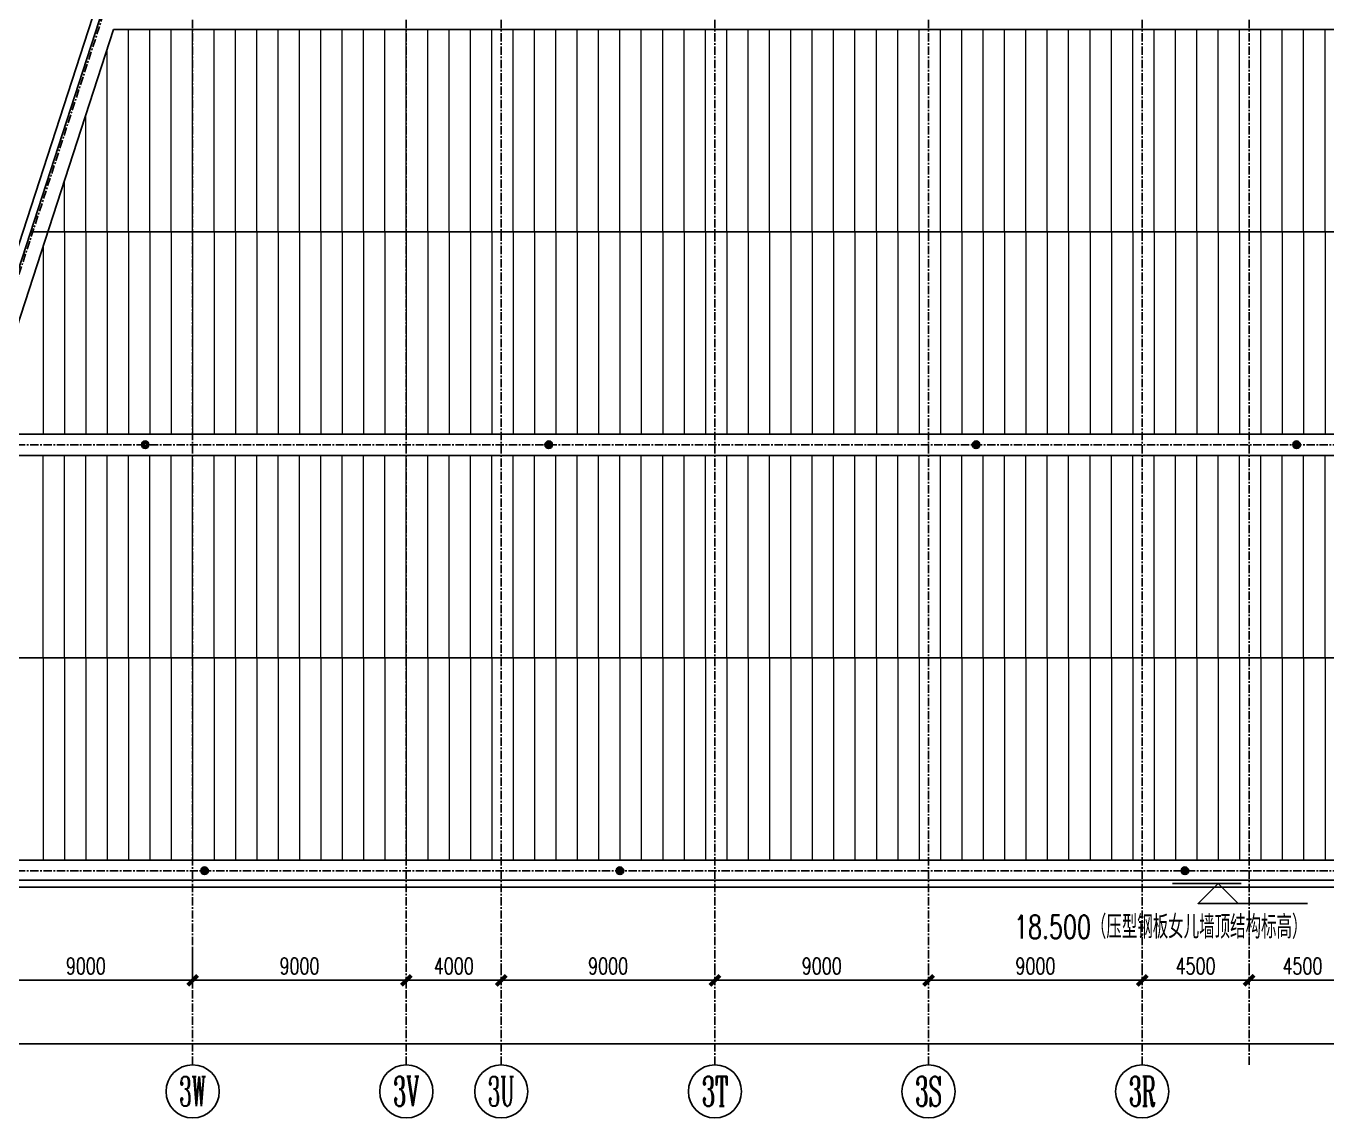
# Model space of a CAD drawing. Extents: x -599358 to 2865263, y -1062760 to 486533.
# Drawn here: x 2114340 to 2169142, y -889970 to -843955 of the extents above; entities that cross this region are included whole.
import ezdxf
from ezdxf.enums import TextEntityAlignment as Align

# ---------------------------------------------------------------- set-up
doc = ezdxf.new("R2010")
doc.units = 0
doc.linetypes.add('CENTER', pattern=[2, 1.25, -0.25, 0.25, -0.25])
for name, color, linetype in [('3符号', 173, 'Continuous'), ('A-LIN-V', 9, 'Continuous'), ('A-SFCE', 30, 'Continuous'), ('DIM', 173, 'Continuous'), ('DOTE', 1, 'CENTER'), ('文本', 4, 'Continuous'), ('虹吸雨水斗', 6, 'Continuous')]:
    doc.layers.add(name, color=color, linetype=linetype)
doc.layers.add('底板111', color=5, linetype='Continuous', lineweight=13)
doc.styles.add('_TCH_AXIS', font='COMPLEX', dxfattribs={"bigfont": 'GBCBIG'})
doc.styles.add('DHTEXT-1', font='romans.shx', dxfattribs={"width": 0.7, "bigfont": 'chinese.shx'})
doc.styles.add('卓越符号', font='ROMANS.shx', dxfattribs={"width": 0.7, "bigfont": 'CHINESE.shx'})
doc.dimstyles.new('ZN280', dxfattribs={"dimscale": 280, "dimtxt": 2.5, "dimasz": 1.5, "dimexe": 1, "dimexo": 2, "dimgap": 0.9, "dimtad": 1, "dimdec": 0, "dimdsep": 46, "dimtxsty": 'DHTEXT-1', "dimblk": 'ARCHTICK', "dimcen": 2.5, "dimclrd": 173, "dimclre": 173, "dimclrt": 7, "dimazin": 2, "dimtfac": 1, "dimtdec": 0, "dimtix": 1, "dimtmove": 2, "dimatfit": 3, "dimfxl": 0, "dimarcsym": 0})

# ---------------------------------------------------------------- blocks, each defined once
blk = doc.blocks.new('卓越-轴号')
blk.add_circle((0, 0), 4)
at = {"color": 0, "style": '_TCH_AXIS', "width": 1.041667, "flags": 8}
blk.add_attdef('A', text='', height=4.48, dxfattribs=at).set_placement((-2, -2.24), (2, -2.24), align=Align.FIT)
blk = doc.blocks.new('*U613')
at = {"ltscale": 10}
blk.add_line((3.48, 0), (-6.85, 0), dxfattribs=at)
blk.add_lwpolyline([(3, -3), (0, 0), (-3, -3), (13.45, -3)])
at = {"color": 0, "style": '卓越符号', "width": 0.7, "flags": 8}
blk.add_attdef('±0.000', text='', height=3.5, dxfattribs=at).set_placement((13.45, -7.85), align=Align.RIGHT)
blk = doc.blocks.new('“奔腾”虹吸雨水斗')
at = {"layer": '虹吸雨水斗', "lineweight": 25}
for p, q in [((946982, 86753), (947040, 86688)), ((947052, 86699), (946987, 86758)), ((947048, 86793), (947066, 86707)), ((947082, 86711), (947055, 86795)), ((947125, 86795), (947098, 86711)), ((947114, 86707), (947132, 86793)), ((947194, 86758), (947128, 86699)), ((947140, 86688), (947199, 86753)), ((946944, 86685), (947028, 86658)), ((947028, 86641), (946944, 86614)), ((947032, 86673), (946946, 86692)), ((946946, 86607), (947032, 86625)), ((947040, 86611), (946982, 86546)), ((946987, 86541), (947052, 86600)), ((947066, 86592), (947048, 86506)), ((947055, 86504), (947082, 86587)), ((947098, 86587), (947125, 86504)), ((947132, 86506), (947114, 86592)), ((947128, 86600), (947194, 86541)), ((947199, 86546), (947140, 86611)), ((947234, 86692), (947148, 86673)), ((947148, 86625), (947234, 86607)), ((947152, 86658), (947236, 86685)), ((947236, 86614), (947152, 86641))]:
    blk.add_line(p, q, dxfattribs=at)
for radius in [150, 47.6]:
    blk.add_circle((947090, 86649), radius, dxfattribs=at)
for centre, start, end in [((947025, 86649), 291.6382, 68.3675), ((947034, 86682), 261.6382, 38.3675), ((947034, 86617), 321.6382, 98.3675), ((947057, 86706), 231.6382, 8.3675), ((947057, 86593), 351.6382, 128.3675), ((947090, 86715), 201.6382, 338.3675), ((947090, 86584), 21.6382, 158.3675), ((947123, 86706), 171.6382, 308.3675), ((947123, 86593), 51.6382, 188.3675), ((947147, 86682), 141.6382, 278.3675), ((947147, 86617), 81.6382, 218.3675), ((947155, 86649), 111.6382, 248.3675)]:
    blk.add_arc(centre, 8.82, start, end, dxfattribs=at)
blk = doc.blocks.new('_ArchTick')
at = {"color": 0, "linetype": 'ByBlock', "const_width": 0.4}
blk.add_lwpolyline([(-0.5, -0.5), (0.5, 0.5)], dxfattribs=at)
blk = doc.blocks.new('*D2010')
at = {"layer": 'Defpoints', "color": 0, "ltscale": 2800, "transparency": 16777216}
for p in [(2112359, -882272), (2121359, -882272), (2121359, -884168)]:
    blk.add_point(p, dxfattribs=at)
at = {"layer": 'DIM', "color": 173, "linetype": 'ByBlock', "lineweight": -2, "ltscale": 2800, "transparency": 16777216}
for p, q in [((2112359, -882832), (2112359, -884448)), ((2121359, -882832), (2121359, -884448)), ((2112359, -884168), (2121359, -884168))]:
    blk.add_line(p, q, dxfattribs=at)
at = {"layer": 'DIM', "color": 173, "lineweight": -2, "ltscale": 2800, "transparency": 16777216, "xscale": 420, "yscale": 420, "zscale": 420, "rotation": 180}
blk.add_blockref('_ArchTick', (2112359, -884168), dxfattribs=at)
at = {"layer": 'DIM', "color": 173, "lineweight": -2, "ltscale": 2800, "transparency": 16777216, "xscale": 420, "yscale": 420, "zscale": 420}
blk.add_blockref('_ArchTick', (2121359, -884168), dxfattribs=at)
at = {"layer": 'DIM', "color": 7, "ltscale": 2800, "transparency": 16777216, "insert": (2116859, -883566), "char_height": 700, "attachment_point": 5, "style": 'DHTEXT-1'}
blk.add_mtext('9000', dxfattribs=at)
blk = doc.blocks.new('*D2011')
at = {"layer": 'Defpoints', "color": 0, "ltscale": 2800, "transparency": 16777216}
for p in [(2121359, -882272), (2130359, -883640), (2130359, -884168)]:
    blk.add_point(p, dxfattribs=at)
at = {"layer": 'DIM', "color": 173, "linetype": 'ByBlock', "lineweight": -2, "ltscale": 2800, "transparency": 16777216}
for p, q in [((2121359, -882832), (2121359, -884448)), ((2121359, -884168), (2130359, -884168)), ((2130359, -884200), (2130359, -884448))]:
    blk.add_line(p, q, dxfattribs=at)
at = {"layer": 'DIM', "color": 173, "lineweight": -2, "ltscale": 2800, "transparency": 16777216, "xscale": 420, "yscale": 420, "zscale": 420, "rotation": 180}
blk.add_blockref('_ArchTick', (2121359, -884168), dxfattribs=at)
at = {"layer": 'DIM', "color": 173, "lineweight": -2, "ltscale": 2800, "transparency": 16777216, "xscale": 420, "yscale": 420, "zscale": 420}
blk.add_blockref('_ArchTick', (2130359, -884168), dxfattribs=at)
at = {"layer": 'DIM', "color": 7, "ltscale": 2800, "transparency": 16777216, "insert": (2125859, -883566), "char_height": 700, "attachment_point": 5, "style": 'DHTEXT-1'}
blk.add_mtext('9000', dxfattribs=at)
blk = doc.blocks.new('*D2012')
at = {"layer": 'Defpoints', "color": 0, "ltscale": 2800, "transparency": 16777216}
for p in [(2130359, -883640), (2134359, -884168), (2134359, -884283)]:
    blk.add_point(p, dxfattribs=at)
at = {"layer": 'DIM', "color": 173, "linetype": 'ByBlock', "lineweight": -2, "ltscale": 2800, "transparency": 16777216}
for p, q in [((2134359, -883723), (2134359, -883888)), ((2130359, -884168), (2134359, -884168)), ((2130359, -884200), (2130359, -884448))]:
    blk.add_line(p, q, dxfattribs=at)
at = {"layer": 'DIM', "color": 173, "lineweight": -2, "ltscale": 2800, "transparency": 16777216, "xscale": 420, "yscale": 420, "zscale": 420, "rotation": 180}
blk.add_blockref('_ArchTick', (2130359, -884168), dxfattribs=at)
at = {"layer": 'DIM', "color": 173, "lineweight": -2, "ltscale": 2800, "transparency": 16777216, "xscale": 420, "yscale": 420, "zscale": 420}
blk.add_blockref('_ArchTick', (2134359, -884168), dxfattribs=at)
at = {"layer": 'DIM', "color": 7, "ltscale": 2800, "transparency": 16777216, "insert": (2132359, -883566), "char_height": 700, "attachment_point": 5, "style": 'DHTEXT-1'}
blk.add_mtext('4000', dxfattribs=at)
blk = doc.blocks.new('*D2013')
at = {"layer": 'Defpoints', "color": 0, "ltscale": 2800, "transparency": 16777216}
for p in [(2134359, -884283), (2143359, -884168), (2143359, -884283)]:
    blk.add_point(p, dxfattribs=at)
at = {"layer": 'DIM', "color": 173, "linetype": 'ByBlock', "lineweight": -2, "ltscale": 2800, "transparency": 16777216}
for p, q in [((2134359, -883723), (2134359, -883888)), ((2143359, -883723), (2143359, -883888)), ((2134359, -884168), (2143359, -884168))]:
    blk.add_line(p, q, dxfattribs=at)
at = {"layer": 'DIM', "color": 173, "lineweight": -2, "ltscale": 2800, "transparency": 16777216, "xscale": 420, "yscale": 420, "zscale": 420, "rotation": 180}
blk.add_blockref('_ArchTick', (2134359, -884168), dxfattribs=at)
at = {"layer": 'DIM', "color": 173, "lineweight": -2, "ltscale": 2800, "transparency": 16777216, "xscale": 420, "yscale": 420, "zscale": 420}
blk.add_blockref('_ArchTick', (2143359, -884168), dxfattribs=at)
at = {"layer": 'DIM', "color": 7, "ltscale": 2800, "transparency": 16777216, "insert": (2138859, -883566), "char_height": 700, "attachment_point": 5, "style": 'DHTEXT-1'}
blk.add_mtext('9000', dxfattribs=at)
blk = doc.blocks.new('*D2014')
at = {"layer": 'Defpoints', "color": 0, "ltscale": 2800, "transparency": 16777216}
for p in [(2143359, -884283), (2152359, -884168), (2152359, -884283)]:
    blk.add_point(p, dxfattribs=at)
at = {"layer": 'DIM', "color": 173, "linetype": 'ByBlock', "lineweight": -2, "ltscale": 2800, "transparency": 16777216}
for p, q in [((2143359, -883723), (2143359, -883888)), ((2152359, -883723), (2152359, -883888)), ((2143359, -884168), (2152359, -884168))]:
    blk.add_line(p, q, dxfattribs=at)
at = {"layer": 'DIM', "color": 173, "lineweight": -2, "ltscale": 2800, "transparency": 16777216, "xscale": 420, "yscale": 420, "zscale": 420, "rotation": 180}
blk.add_blockref('_ArchTick', (2143359, -884168), dxfattribs=at)
at = {"layer": 'DIM', "color": 173, "lineweight": -2, "ltscale": 2800, "transparency": 16777216, "xscale": 420, "yscale": 420, "zscale": 420}
blk.add_blockref('_ArchTick', (2152359, -884168), dxfattribs=at)
at = {"layer": 'DIM', "color": 7, "ltscale": 2800, "transparency": 16777216, "insert": (2147859, -883566), "char_height": 700, "attachment_point": 5, "style": 'DHTEXT-1'}
blk.add_mtext('9000', dxfattribs=at)
blk = doc.blocks.new('*D2015')
at = {"layer": 'Defpoints', "color": 0, "ltscale": 2800, "transparency": 16777216}
for p in [(2152359, -884283), (2161359, -884168), (2161359, -884283)]:
    blk.add_point(p, dxfattribs=at)
at = {"layer": 'DIM', "color": 173, "linetype": 'ByBlock', "lineweight": -2, "ltscale": 2800, "transparency": 16777216}
for p, q in [((2152359, -883723), (2152359, -883888)), ((2161359, -883723), (2161359, -883888)), ((2152359, -884168), (2161359, -884168))]:
    blk.add_line(p, q, dxfattribs=at)
at = {"layer": 'DIM', "color": 173, "lineweight": -2, "ltscale": 2800, "transparency": 16777216, "xscale": 420, "yscale": 420, "zscale": 420, "rotation": 180}
blk.add_blockref('_ArchTick', (2152359, -884168), dxfattribs=at)
at = {"layer": 'DIM', "color": 173, "lineweight": -2, "ltscale": 2800, "transparency": 16777216, "xscale": 420, "yscale": 420, "zscale": 420}
blk.add_blockref('_ArchTick', (2161359, -884168), dxfattribs=at)
at = {"layer": 'DIM', "color": 7, "ltscale": 2800, "transparency": 16777216, "insert": (2156859, -883566), "char_height": 700, "attachment_point": 5, "style": 'DHTEXT-1'}
blk.add_mtext('9000', dxfattribs=at)
blk = doc.blocks.new('*D2016')
at = {"layer": 'Defpoints', "color": 0, "ltscale": 2800, "transparency": 16777216}
for p in [(2161359, -884283), (2165859, -884168), (2165859, -884283)]:
    blk.add_point(p, dxfattribs=at)
at = {"layer": 'DIM', "color": 173, "linetype": 'ByBlock', "lineweight": -2, "ltscale": 2800, "transparency": 16777216}
for p, q in [((2161359, -883723), (2161359, -883888)), ((2165859, -883723), (2165859, -883888)), ((2161359, -884168), (2165859, -884168))]:
    blk.add_line(p, q, dxfattribs=at)
at = {"layer": 'DIM', "color": 173, "lineweight": -2, "ltscale": 2800, "transparency": 16777216, "xscale": 420, "yscale": 420, "zscale": 420, "rotation": 180}
blk.add_blockref('_ArchTick', (2161359, -884168), dxfattribs=at)
at = {"layer": 'DIM', "color": 173, "lineweight": -2, "ltscale": 2800, "transparency": 16777216, "xscale": 420, "yscale": 420, "zscale": 420}
blk.add_blockref('_ArchTick', (2165859, -884168), dxfattribs=at)
at = {"layer": 'DIM', "color": 7, "ltscale": 2800, "transparency": 16777216, "insert": (2163609, -883566), "char_height": 700, "attachment_point": 5, "style": 'DHTEXT-1'}
blk.add_mtext('4500', dxfattribs=at)
blk = doc.blocks.new('*D2017')
at = {"layer": 'Defpoints', "color": 0, "ltscale": 2800, "transparency": 16777216}
for p in [(2165859, -884283), (2170359, -884168), (2170359, -884283)]:
    blk.add_point(p, dxfattribs=at)
at = {"layer": 'DIM', "color": 173, "linetype": 'ByBlock', "lineweight": -2, "ltscale": 2800, "transparency": 16777216}
for p, q in [((2165859, -883723), (2165859, -883888)), ((2170359, -883723), (2170359, -883888)), ((2165859, -884168), (2170359, -884168))]:
    blk.add_line(p, q, dxfattribs=at)
at = {"layer": 'DIM', "color": 173, "lineweight": -2, "ltscale": 2800, "transparency": 16777216, "xscale": 420, "yscale": 420, "zscale": 420, "rotation": 180}
blk.add_blockref('_ArchTick', (2165859, -884168), dxfattribs=at)
at = {"layer": 'DIM', "color": 173, "lineweight": -2, "ltscale": 2800, "transparency": 16777216, "xscale": 420, "yscale": 420, "zscale": 420}
blk.add_blockref('_ArchTick', (2170359, -884168), dxfattribs=at)
at = {"layer": 'DIM', "color": 7, "ltscale": 2800, "transparency": 16777216, "insert": (2168109, -883566), "char_height": 700, "attachment_point": 5, "style": 'DHTEXT-1'}
blk.add_mtext('4500', dxfattribs=at)
blk = doc.blocks.new('*D2006')
at = {"layer": 'Defpoints', "color": 0, "ltscale": 2800, "transparency": 16777216}
for p in [(2112359, -885239), (2296359, -885239), (2112359, -886850)]:
    blk.add_point(p, dxfattribs=at)
at = {"layer": 'DIM', "color": 173, "linetype": 'ByBlock', "lineweight": -2, "ltscale": 2800, "transparency": 16777216}
for p, q in [((2112359, -885799), (2112359, -887130)), ((2296359, -885799), (2296359, -887130)), ((2296359, -886850), (2112359, -886850))]:
    blk.add_line(p, q, dxfattribs=at)
at = {"layer": 'DIM', "color": 173, "lineweight": -2, "ltscale": 2800, "transparency": 16777216, "xscale": 420, "yscale": 420, "zscale": 420, "rotation": 180}
blk.add_blockref('_ArchTick', (2112359, -886850), dxfattribs=at)
at = {"layer": 'DIM', "color": 173, "lineweight": -2, "ltscale": 2800, "transparency": 16777216, "xscale": 420, "yscale": 420, "zscale": 420}
blk.add_blockref('_ArchTick', (2296359, -886850), dxfattribs=at)
at = {"layer": 'DIM', "color": 7, "ltscale": 2800, "transparency": 16777216, "insert": (2204359, -886248), "char_height": 700, "attachment_point": 5, "style": 'DHTEXT-1'}
blk.add_mtext('184000', dxfattribs=at)

msp = doc.modelspace()

# ---------------------------------------------------------------- linework, layer by layer
at = {"layer": 'A-LIN-V'}
msp.add_line((2118022.1, -844100), (2112490, -861150), dxfattribs=at)
for points in [[(2296859.2, -844100), (2118022.1, -844100)], [(2296859.2, -861150), (2112490, -861150)], [(2296859.2, -862050), (2112059.2, -862050)], [(2296859.2, -879100), (2111759.2, -879100)]]:
    msp.add_lwpolyline(points, dxfattribs=at)
at = {"layer": 'A-SFCE'}
for points in [[(2297159.2, -880250), (2297159.2, -807050), (2128992.1, -807050), (2111459.2, -861086.7), (2111459.2, -862100), (2112059.2, -862100)], [(2111759.2, -863900), (2111759.2, -879950), (2296859.2, -879950), (2296859.2, -807350), (2129210.2, -807350), (2111759.2, -861134.1), (2111759.2, -861800), (2112059.2, -861800)], [(2114520.1, -852625), (2296859.2, -852625)], [(2112059.2, -863600), (2111459.2, -863600), (2111459.2, -880250), (2297159.2, -880250)], [(2111759.2, -870575), (2296859.2, -870575)]]:
    msp.add_lwpolyline(points, dxfattribs=at)
at = {"layer": 'DOTE', "ltscale": 280}
for p, q in [((2130359.2, -887730), (2130359.2, -801515)), ((2134359.2, -887730), (2134359.2, -801515)), ((2143359.2, -887730), (2143359.2, -801515)), ((2152359.2, -887730), (2152359.2, -801515)), ((2161359.2, -887730), (2161359.2, -801515)), ((2165859.2, -887730), (2165859.2, -801515)), ((2121359.2, -887730), (2121359.2, -831546.8)), ((2305263.4, -861600), (2104903.4, -861600)), ((2305263.4, -879550), (2104903.4, -879550))]:
    msp.add_line(p, q, dxfattribs=at)
msp.add_lwpolyline([(2109893.6, -867208), (2135227.7, -789127.7)], dxfattribs=at)
at = {"layer": '底板111', "ltscale": 2500}
for p, q in [((2118659.2, -852625), (2118659.2, -844100)), ((2119559.2, -852625), (2119559.2, -844100)), ((2120459.2, -852625), (2120459.2, -844100)), ((2121359.2, -852625), (2121359.2, -844100)), ((2122259.2, -852625), (2122259.2, -844100)), ((2123159.2, -852625), (2123159.2, -844100)), ((2124059.2, -852625), (2124059.2, -844100)), ((2124959.2, -852625), (2124959.2, -844100)), ((2125859.2, -852625), (2125859.2, -844100)), ((2126759.2, -852625), (2126759.2, -844100)), ((2127659.2, -852625), (2127659.2, -844100)), ((2128559.2, -852625), (2128559.2, -844100)), ((2129459.2, -852625), (2129459.2, -844100)), ((2130359.2, -852625), (2130359.2, -844100)), ((2131259.2, -852625), (2131259.2, -844100)), ((2132159.2, -852625), (2132159.2, -844100)), ((2133059.2, -852625), (2133059.2, -844100)), ((2133959.2, -852625), (2133959.2, -844100)), ((2134859.2, -852625), (2134859.2, -844100)), ((2135759.2, -852625), (2135759.2, -844100)), ((2136659.2, -852625), (2136659.2, -844100)), ((2137559.2, -852625), (2137559.2, -844100)), ((2138459.2, -852625), (2138459.2, -844100)), ((2139359.2, -852625), (2139359.2, -844100)), ((2140259.2, -852625), (2140259.2, -844100)), ((2141159.2, -852625), (2141159.2, -844100)), ((2142059.2, -852625), (2142059.2, -844100)), ((2142959.2, -852625), (2142959.2, -844100)), ((2143859.2, -852625), (2143859.2, -844100)), ((2144759.2, -852625), (2144759.2, -844100)), ((2145659.2, -852625), (2145659.2, -844100)), ((2146559.2, -852625), (2146559.2, -844100)), ((2147459.2, -852625), (2147459.2, -844100)), ((2148359.2, -852625), (2148359.2, -844100)), ((2149259.2, -852625), (2149259.2, -844100)), ((2150159.2, -852625), (2150159.2, -844100)), ((2151059.2, -852625), (2151059.2, -844100)), ((2151959.2, -852625), (2151959.2, -844100)), ((2152859.2, -852625), (2152859.2, -844100)), ((2153759.2, -852625), (2153759.2, -844100)), ((2154659.2, -852625), (2154659.2, -844100)), ((2155559.2, -852625), (2155559.2, -844100)), ((2156459.2, -852625), (2156459.2, -844100)), ((2157359.2, -852625), (2157359.2, -844100)), ((2158259.2, -852625), (2158259.2, -844100)), ((2159159.2, -852625), (2159159.2, -844100)), ((2160059.2, -852625), (2160059.2, -844100)), ((2160959.2, -852625), (2160959.2, -844100)), ((2161859.2, -852625), (2161859.2, -844100)), ((2162759.2, -852625), (2162759.2, -844100)), ((2163659.2, -852625), (2163659.2, -844100)), ((2164559.2, -852625), (2164559.2, -844100)), ((2165459.2, -852625), (2165459.2, -844100)), ((2166359.2, -852625), (2166359.2, -844100)), ((2167259.2, -852625), (2167259.2, -844100)), ((2168159.2, -852625), (2168159.2, -844100)), ((2169059.2, -852625), (2169059.2, -844100)), ((2117759.2, -852625), (2117759.2, -844910.2)), ((2116859.2, -852625), (2116859.2, -847684)), ((2115959.2, -852625), (2115959.2, -850457.8)), ((2115959.2, -852625), (2115959.2, -861150)), ((2116859.2, -852625), (2116859.2, -861150)), ((2117759.2, -852625), (2117759.2, -861150)), ((2118659.2, -852625), (2118659.2, -861150)), ((2119559.2, -852625), (2119559.2, -861150)), ((2120459.2, -852625), (2120459.2, -861150)), ((2121359.2, -852625), (2121359.2, -861150)), ((2122259.2, -852625), (2122259.2, -861150)), ((2123159.2, -852625), (2123159.2, -861150)), ((2124059.2, -852625), (2124059.2, -861150)), ((2124959.2, -852625), (2124959.2, -861150)), ((2125859.2, -852625), (2125859.2, -861150)), ((2126759.2, -852625), (2126759.2, -861150)), ((2127659.2, -852625), (2127659.2, -861150)), ((2128559.2, -852625), (2128559.2, -861150)), ((2129459.2, -852625), (2129459.2, -861150)), ((2130359.2, -852625), (2130359.2, -861150)), ((2131259.2, -852625), (2131259.2, -861150)), ((2132159.2, -852625), (2132159.2, -861150)), ((2133059.2, -852625), (2133059.2, -861150)), ((2133959.2, -852625), (2133959.2, -861150)), ((2134859.2, -852625), (2134859.2, -861150)), ((2135759.2, -852625), (2135759.2, -861150)), ((2136659.2, -852625), (2136659.2, -861150)), ((2137559.2, -852625), (2137559.2, -861150)), ((2138459.2, -852625), (2138459.2, -861150)), ((2139359.2, -852625), (2139359.2, -861150)), ((2140259.2, -852625), (2140259.2, -861150)), ((2141159.2, -852625), (2141159.2, -861150)), ((2142059.2, -852625), (2142059.2, -861150)), ((2142959.2, -852625), (2142959.2, -861150)), ((2143859.2, -852625), (2143859.2, -861150)), ((2144759.2, -852625), (2144759.2, -861150)), ((2145659.2, -852625), (2145659.2, -861150)), ((2146559.2, -852625), (2146559.2, -861150)), ((2147459.2, -852625), (2147459.2, -861150)), ((2148359.2, -852625), (2148359.2, -861150)), ((2149259.2, -852625), (2149259.2, -861150)), ((2150159.2, -852625), (2150159.2, -861150)), ((2151059.2, -852625), (2151059.2, -861150)), ((2151959.2, -852625), (2151959.2, -861150)), ((2152859.2, -852625), (2152859.2, -861150)), ((2153759.2, -852625), (2153759.2, -861150)), ((2154659.2, -852625), (2154659.2, -861150)), ((2155559.2, -852625), (2155559.2, -861150)), ((2156459.2, -852625), (2156459.2, -861150)), ((2157359.2, -852625), (2157359.2, -861150)), ((2158259.2, -852625), (2158259.2, -861150)), ((2159159.2, -852625), (2159159.2, -861150)), ((2160059.2, -852625), (2160059.2, -861150)), ((2160959.2, -852625), (2160959.2, -861150)), ((2161859.2, -852625), (2161859.2, -861150)), ((2162759.2, -852625), (2162759.2, -861150)), ((2163659.2, -852625), (2163659.2, -861150)), ((2164559.2, -852625), (2164559.2, -861150)), ((2165459.2, -852625), (2165459.2, -861150)), ((2166359.2, -852625), (2166359.2, -861150)), ((2167259.2, -852625), (2167259.2, -861150)), ((2168159.2, -852625), (2168159.2, -861150)), ((2169059.2, -852625), (2169059.2, -861150)), ((2115059.2, -853231.6), (2115059.2, -861150)), ((2115059.2, -870575), (2115059.2, -862050)), ((2115959.2, -870575), (2115959.2, -862050)), ((2116859.2, -870575), (2116859.2, -862050)), ((2117759.2, -870575), (2117759.2, -862050)), ((2118659.2, -870575), (2118659.2, -862050)), ((2119559.2, -870575), (2119559.2, -862050)), ((2120459.2, -870575), (2120459.2, -862050)), ((2121359.2, -870575), (2121359.2, -862050)), ((2122259.2, -870575), (2122259.2, -862050)), ((2123159.2, -870575), (2123159.2, -862050)), ((2124059.2, -870575), (2124059.2, -862050)), ((2124959.2, -870575), (2124959.2, -862050)), ((2125859.2, -870575), (2125859.2, -862050)), ((2126759.2, -870575), (2126759.2, -862050)), ((2127659.2, -870575), (2127659.2, -862050)), ((2128559.2, -870575), (2128559.2, -862050)), ((2129459.2, -870575), (2129459.2, -862050)), ((2130359.2, -870575), (2130359.2, -862050)), ((2131259.2, -870575), (2131259.2, -862050)), ((2132159.2, -870575), (2132159.2, -862050)), ((2133059.2, -870575), (2133059.2, -862050)), ((2133959.2, -870575), (2133959.2, -862050)), ((2134859.2, -870575), (2134859.2, -862050)), ((2135759.2, -870575), (2135759.2, -862050)), ((2136659.2, -870575), (2136659.2, -862050)), ((2137559.2, -870575), (2137559.2, -862050)), ((2138459.2, -870575), (2138459.2, -862050)), ((2139359.2, -870575), (2139359.2, -862050)), ((2140259.2, -870575), (2140259.2, -862050)), ((2141159.2, -870575), (2141159.2, -862050)), ((2142059.2, -870575), (2142059.2, -862050)), ((2142959.2, -870575), (2142959.2, -862050)), ((2143859.2, -870575), (2143859.2, -862050)), ((2144759.2, -870575), (2144759.2, -862050)), ((2145659.2, -870575), (2145659.2, -862050)), ((2146559.2, -870575), (2146559.2, -862050)), ((2147459.2, -870575), (2147459.2, -862050)), ((2148359.2, -870575), (2148359.2, -862050)), ((2149259.2, -870575), (2149259.2, -862050)), ((2150159.2, -870575), (2150159.2, -862050)), ((2151059.2, -870575), (2151059.2, -862050)), ((2151959.2, -870575), (2151959.2, -862050)), ((2152859.2, -870575), (2152859.2, -862050)), ((2153759.2, -870575), (2153759.2, -862050)), ((2154659.2, -870575), (2154659.2, -862050)), ((2155559.2, -870575), (2155559.2, -862050)), ((2156459.2, -870575), (2156459.2, -862050)), ((2157359.2, -870575), (2157359.2, -862050)), ((2158259.2, -870575), (2158259.2, -862050)), ((2159159.2, -870575), (2159159.2, -862050)), ((2160059.2, -870575), (2160059.2, -862050)), ((2160959.2, -870575), (2160959.2, -862050)), ((2161859.2, -870575), (2161859.2, -862050)), ((2162759.2, -870575), (2162759.2, -862050)), ((2163659.2, -870575), (2163659.2, -862050)), ((2164559.2, -870575), (2164559.2, -862050)), ((2165459.2, -870575), (2165459.2, -862050)), ((2166359.2, -870575), (2166359.2, -862050)), ((2167259.2, -870575), (2167259.2, -862050)), ((2168159.2, -870575), (2168159.2, -862050)), ((2169059.2, -870575), (2169059.2, -862050)), ((2115059.2, -870575), (2115059.2, -879100)), ((2115959.2, -870575), (2115959.2, -879100)), ((2116859.2, -870575), (2116859.2, -879100)), ((2117759.2, -870575), (2117759.2, -879100)), ((2118659.2, -870575), (2118659.2, -879100)), ((2119559.2, -870575), (2119559.2, -879100)), ((2120459.2, -870575), (2120459.2, -879100)), ((2121359.2, -870575), (2121359.2, -879100)), ((2122259.2, -870575), (2122259.2, -879100)), ((2123159.2, -870575), (2123159.2, -879100)), ((2124059.2, -870575), (2124059.2, -879100)), ((2124959.2, -870575), (2124959.2, -879100)), ((2125859.2, -870575), (2125859.2, -879100)), ((2126759.2, -870575), (2126759.2, -879100)), ((2127659.2, -870575), (2127659.2, -879100)), ((2128559.2, -870575), (2128559.2, -879100)), ((2129459.2, -870575), (2129459.2, -879100)), ((2130359.2, -870575), (2130359.2, -879100)), ((2131259.2, -870575), (2131259.2, -879100)), ((2132159.2, -870575), (2132159.2, -879100)), ((2133059.2, -870575), (2133059.2, -879100)), ((2133959.2, -870575), (2133959.2, -879100)), ((2134859.2, -870575), (2134859.2, -879100)), ((2135759.2, -870575), (2135759.2, -879100)), ((2136659.2, -870575), (2136659.2, -879100)), ((2137559.2, -870575), (2137559.2, -879100)), ((2138459.2, -870575), (2138459.2, -879100)), ((2139359.2, -870575), (2139359.2, -879100)), ((2140259.2, -870575), (2140259.2, -879100)), ((2141159.2, -870575), (2141159.2, -879100)), ((2142059.2, -870575), (2142059.2, -879100)), ((2142959.2, -870575), (2142959.2, -879100)), ((2143859.2, -870575), (2143859.2, -879100)), ((2144759.2, -870575), (2144759.2, -879100)), ((2145659.2, -870575), (2145659.2, -879100)), ((2146559.2, -870575), (2146559.2, -879100)), ((2147459.2, -870575), (2147459.2, -879100)), ((2148359.2, -870575), (2148359.2, -879100)), ((2149259.2, -870575), (2149259.2, -879100)), ((2150159.2, -870575), (2150159.2, -879100)), ((2151059.2, -870575), (2151059.2, -879100)), ((2151959.2, -870575), (2151959.2, -879100)), ((2152859.2, -870575), (2152859.2, -879100)), ((2153759.2, -870575), (2153759.2, -879100)), ((2154659.2, -870575), (2154659.2, -879100)), ((2155559.2, -870575), (2155559.2, -879100)), ((2156459.2, -870575), (2156459.2, -879100)), ((2157359.2, -870575), (2157359.2, -879100)), ((2158259.2, -870575), (2158259.2, -879100)), ((2159159.2, -870575), (2159159.2, -879100)), ((2160059.2, -870575), (2160059.2, -879100)), ((2160959.2, -870575), (2160959.2, -879100)), ((2161859.2, -870575), (2161859.2, -879100)), ((2162759.2, -870575), (2162759.2, -879100)), ((2163659.2, -870575), (2163659.2, -879100)), ((2164559.2, -870575), (2164559.2, -879100)), ((2165459.2, -870575), (2165459.2, -879100)), ((2166359.2, -870575), (2166359.2, -879100)), ((2167259.2, -870575), (2167259.2, -879100)), ((2168159.2, -870575), (2168159.2, -879100)), ((2169059.2, -870575), (2169059.2, -879100))]:
    msp.add_line(p, q, dxfattribs=at)

# ---------------------------------------------------------------- block references
at = {"layer": '3符号', "color": 7}
ref = msp.add_blockref('*U613', (2164553.5, -880086.7), dxfattribs=dict(at, xscale=280, yscale=280, zscale=280))
ref.add_attrib('±0.000', '18.500（压型钢板女儿墙顶结构标高）', dxfattribs={"layer": '0', "color": 0, "height": 980, "style": '卓越符号', "width": 0.7}).set_placement((2168319.5, -882408.5), align=Align.RIGHT)
ref = msp.add_blockref('卓越-轴号', (2121359.2, -888850), dxfattribs=dict(at, xscale=280, yscale=280, zscale=280))
ref.add_attrib('A', '3W', dxfattribs={"layer": '0', "color": 0, "height": 1254.4, "style": '_TCH_AXIS', "width": 0.457317}).set_placement((2120799.2, -889477.2), (2121919.2, -889477.2), align=Align.FIT)
ref = msp.add_blockref('卓越-轴号', (2130359.2, -888850), dxfattribs=dict(at, xscale=280, yscale=280, zscale=280))
ref.add_attrib('A', '3V', dxfattribs={"layer": '0', "color": 0, "height": 1254.4, "style": '_TCH_AXIS', "width": 0.506757}).set_placement((2129799.2, -889477.2), (2130919.2, -889477.2), align=Align.FIT)
ref = msp.add_blockref('卓越-轴号', (2134359.2, -888850), dxfattribs=dict(at, xscale=280, yscale=280, zscale=280))
ref.add_attrib('A', '3U', dxfattribs={"layer": '0', "color": 0, "height": 1254.4, "style": '_TCH_AXIS', "width": 0.480769}).set_placement((2133799.2, -889477.2), (2134919.2, -889477.2), align=Align.FIT)
ref = msp.add_blockref('卓越-轴号', (2143359.2, -888850), dxfattribs=dict(at, xscale=280, yscale=280, zscale=280))
ref.add_attrib('A', '3T', dxfattribs={"layer": '0', "color": 0, "height": 1254.4, "style": '_TCH_AXIS', "width": 0.551471}).set_placement((2142799.2, -889477.2), (2143919.2, -889477.2), align=Align.FIT)
ref = msp.add_blockref('卓越-轴号', (2152359.2, -888850), dxfattribs=dict(at, xscale=280, yscale=280, zscale=280))
ref.add_attrib('A', '3S', dxfattribs={"layer": '0', "color": 0, "height": 1254.4, "style": '_TCH_AXIS', "width": 0.568182}).set_placement((2151799.2, -889477.2), (2152919.2, -889477.2), align=Align.FIT)
ref = msp.add_blockref('卓越-轴号', (2161359.2, -888850), dxfattribs=dict(at, xscale=280, yscale=280, zscale=280))
ref.add_attrib('A', '3R', dxfattribs={"layer": '0', "color": 0, "height": 1254.4, "style": '_TCH_AXIS', "width": 0.506757}).set_placement((2160799.2, -889477.2), (2161919.2, -889477.2), align=Align.FIT)
at = {"layer": '文本', "xscale": 1.061320754715, "yscale": 1.061320754715, "zscale": 1.061320754715}
for p in [(1114192.9, -953562.8), (1131192.9, -953562.8), (1149192.9, -953562.8), (1162692.9, -953562.8), (1116692.9, -971512.8), (1134192.9, -971512.8), (1157992.9, -971512.8)]:
    msp.add_blockref('“奔腾”虹吸雨水斗', p, dxfattribs=at)

# ---------------------------------------------------------------- dimensions: what is measured, and where the dimension line sits
at = {"layer": 'DIM', "ltscale": 2800}
for p1, p2, distance, picture, middle in [((2112359.2, -882271.8), (2121359.2, -882271.8), -1896.3, '*D2010', (2116859.2, -883566.1)), ((2296359.2, -885239), (2112359.2, -885239), 1611.1, '*D2006', (2204359.2, -886248.1))]:
    dim = msp.add_aligned_dim(p1=p1, p2=p2, distance=distance, dimstyle='ZN280', dxfattribs=at)
    dim.commit()
    dim.dimension.update_dxf_attribs({"geometry": picture, "text_midpoint": middle})
for base, p1, p2, picture, middle in [((2130359.2, -884168.1), (2121359.2, -882271.8), (2130359.2, -883640), '*D2011', (2125859.2, -883566.1)), ((2134359.2, -884168.1), (2130359.2, -883640), (2134359.2, -884283.1), '*D2012', (2132359.2, -883566.1)), ((2143359.2, -884168.1), (2134359.2, -884283.1), (2143359.2, -884283.1), '*D2013', (2138859.2, -883566.1)), ((2152359.2, -884168.1), (2143359.2, -884283.1), (2152359.2, -884283.1), '*D2014', (2147859.2, -883566.1)), ((2161359.2, -884168.1), (2152359.2, -884283.1), (2161359.2, -884283.1), '*D2015', (2156859.2, -883566.1)), ((2165859.2, -884168.1), (2161359.2, -884283.1), (2165859.2, -884283.1), '*D2016', (2163609.2, -883566.1)), ((2170359.2, -884168.1), (2165859.2, -884283.1), (2170359.2, -884283.1), '*D2017', (2168109.2, -883566.1))]:
    dim = msp.add_linear_dim(base=base, p1=p1, p2=p2, angle=180, dimstyle='ZN280', dxfattribs=at)
    dim.commit()
    dim.dimension.update_dxf_attribs({"geometry": picture, "text_midpoint": middle})

doc.saveas('drawing.dxf')
